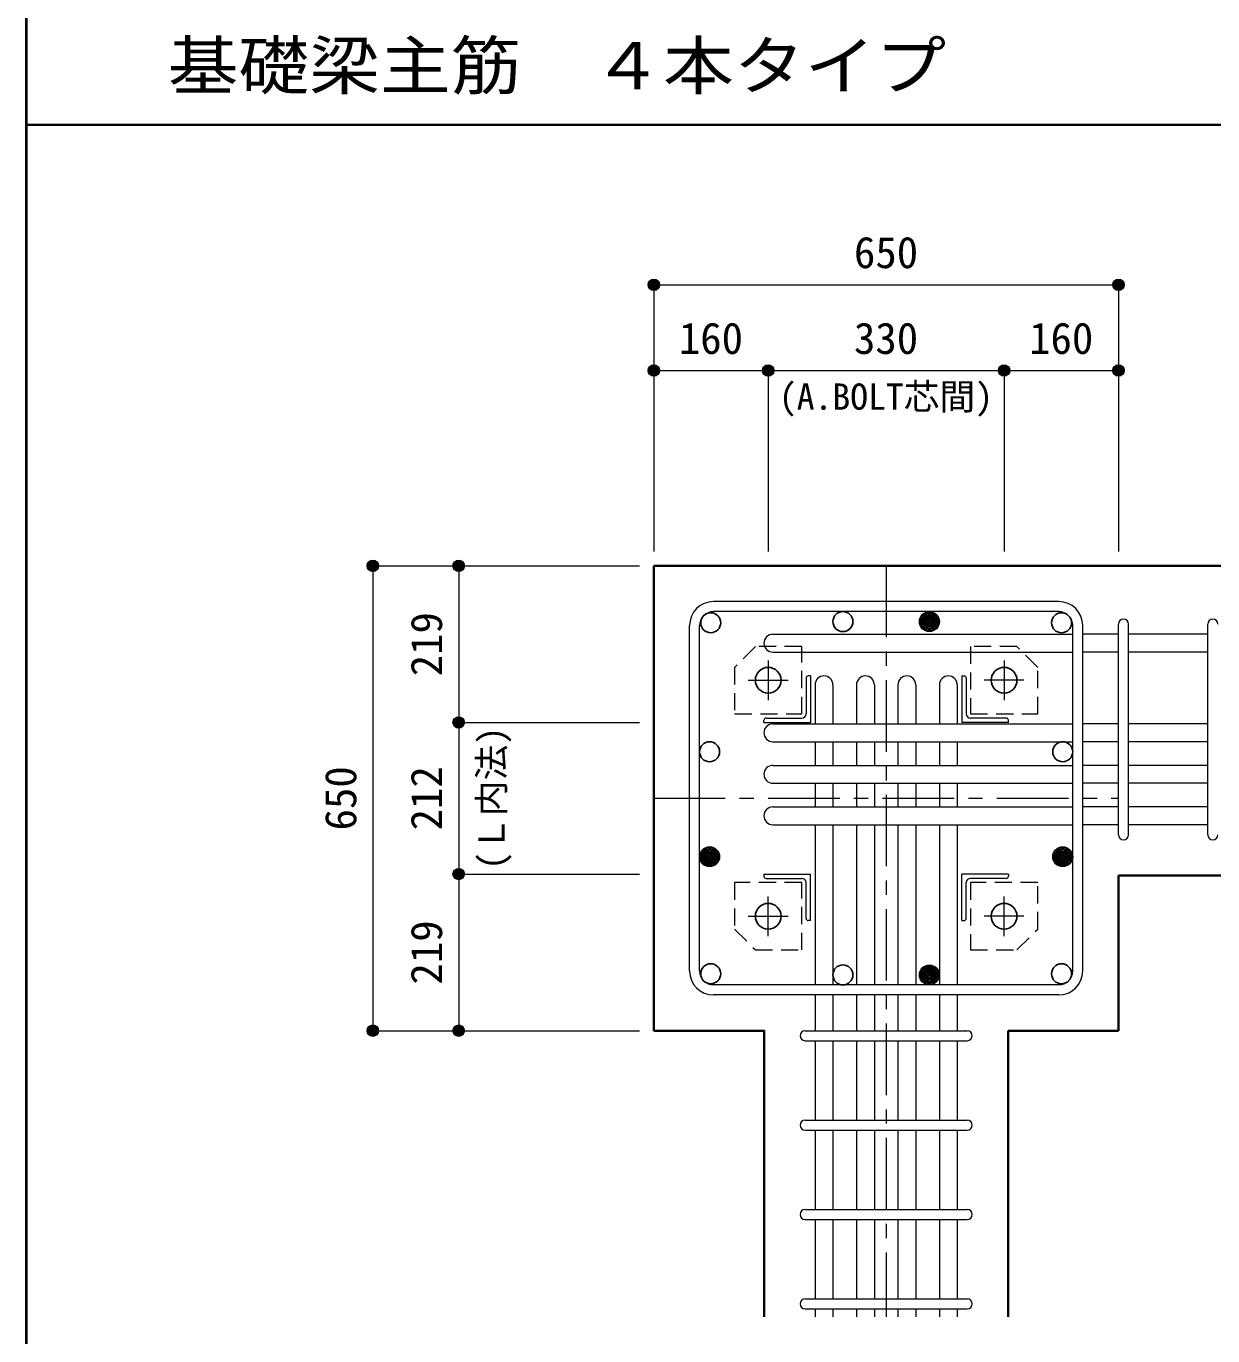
# Model space of a CAD drawing. Units: millimetres at full size, sheet at 1:20. Extents: x -3982 to 3969, y -2797 to 2801.
# Drawn here: x -3982 to -2322, y -1841 to -10 of the extents above; entities that cross this region are included whole.
import ezdxf
from ezdxf.enums import TextEntityAlignment as Align

# ---------------------------------------------------------------- set-up
doc = ezdxf.new("R2010")
doc.units = ezdxf.units.MM
doc.header["$LTSCALE"] = 20
doc.header["$PDMODE"] = 32
doc.header["$PDSIZE"] = 12
doc.linetypes.add('CHAIN1', pattern=[8, 5, -1, 1, -1])
doc.linetypes.add('DASHED1', pattern=[1.8, 1.2, -0.6])
for name, color, linetype, lineweight in [('6-1_躯体線', 2, 'Continuous', 35), ('6-2_A.Bolt_', 4, 'Continuous', 9), ('6-3_柱型主筋', 4, 'Continuous', 9), ('6-4_フープ', 7, 'Continuous', 18), ('6-5_梁主筋', 7, 'Continuous', 18), ('6-6_S.T.P.', 7, 'Continuous', 18), ('6-7_文字', 7, 'Continuous', 18), ('6-9', 4, 'DASHED1', 9), ('6-D_寸法', 4, 'Continuous', 9), ('F-0_枠', 6, 'Continuous', 40)]:
    doc.layers.add(name, color=color, linetype=linetype, lineweight=lineweight)
doc.styles.add('ＭＳ ゴシック', font='')
doc.styles.get('ＭＳ ゴシック').set_extended_font_data('MS Gothic')

msp = doc.modelspace()

# ---------------------------------------------------------------- linework, layer by layer
at = {"layer": '6-1_躯体線'}
for p, q in [((-2053.87, -764.67), (-3103.87, -764.67)), ((-3103.87, -1414.67), (-3103.87, -764.67)), ((-2053.87, -1197.67), (-2453.87, -1197.67)), ((-2453.87, -1414.67), (-2453.87, -1197.67)), ((-2608.37, -1814.67), (-2608.37, -1414.67)), ((-2453.87, -1414.67), (-2608.37, -1414.67))]:
    msp.add_line(p, q, dxfattribs=at)
msp.add_lwpolyline([(-2949.37, -1814.67), (-2949.37, -1414.67), (-3103.87, -1414.67)], dxfattribs=at)
at = {"layer": '6-2_A.Bolt_', "linetype": 'CHAIN1'}
for p, q in [((-2943.87, -896.87), (-2943.87, -952.37)), ((-2613.87, -896.87), (-2613.87, -952.37)), ((-2971.67, -924.67), (-2916.17, -924.67)), ((-2586.07, -924.67), (-2641.57, -924.67)), ((-2943.87, -1282.47), (-2943.87, -1226.97)), ((-2613.87, -1282.47), (-2613.87, -1226.97)), ((-2971.67, -1254.67), (-2916.17, -1254.67)), ((-2586.07, -1254.67), (-2641.57, -1254.67))]:
    msp.add_line(p, q, dxfattribs=at)
at = {"layer": '6-2_A.Bolt_'}
for p, q in [((-2890.87, -921.67), (-2890.87, -971.67)), ((-2884.87, -918.67), (-2887.87, -918.67)), ((-2884.87, -918.67), (-2884.87, -983.67)), ((-2672.87, -918.67), (-2672.87, -983.67)), ((-2672.87, -918.67), (-2669.87, -918.67)), ((-2666.87, -921.67), (-2666.87, -971.67)), ((-2949.87, -983.67), (-2949.87, -980.67)), ((-2949.87, -983.67), (-2884.87, -983.67)), ((-2946.87, -977.67), (-2896.87, -977.67)), ((-2607.87, -983.67), (-2672.87, -983.67)), ((-2610.87, -977.67), (-2660.87, -977.67)), ((-2607.87, -983.67), (-2607.87, -980.67)), ((-2949.87, -1195.67), (-2949.87, -1198.67)), ((-2949.87, -1195.67), (-2884.87, -1195.67)), ((-2946.87, -1201.67), (-2896.87, -1201.67)), ((-2890.86, -1257.67), (-2890.86, -1207.67)), ((-2884.87, -1260.67), (-2884.87, -1195.67)), ((-2672.87, -1260.67), (-2672.87, -1195.67)), ((-2607.87, -1195.67), (-2672.87, -1195.67)), ((-2666.87, -1257.67), (-2666.87, -1207.67)), ((-2610.87, -1201.67), (-2660.87, -1201.67)), ((-2607.87, -1195.67), (-2607.87, -1198.67)), ((-2607.87, -1195.67), (-2607.87, -1198.67)), ((-2884.87, -1260.67), (-2887.87, -1260.67)), ((-2672.87, -1260.67), (-2669.87, -1260.67))]:
    msp.add_line(p, q, dxfattribs=at)
at = {"layer": '6-2_A.Bolt_', "color": 3, "lineweight": 25}
for centre in [(-2943.87, -924.67), (-2613.87, -924.67), (-2943.87, -1254.67), (-2613.87, -1254.67)]:
    msp.add_circle(centre, 18, dxfattribs=at)
at = {"layer": '6-2_A.Bolt_'}
for centre, radius, start, end in [((-2887.87, -921.67), 3, 90, 180), ((-2669.87, -921.67), 3, 0, 90), ((-2946.87, -980.67), 3, 90, 180), ((-2896.87, -971.67), 6, 270, 0), ((-2660.87, -971.67), 6, 180, 270), ((-2610.87, -980.67), 3, 0, 90), ((-2946.87, -1198.67), 3, 180, 270), ((-2896.87, -1207.67), 6, 0, 90), ((-2660.87, -1207.67), 6, 90, 180), ((-2610.87, -1198.67), 3, 270, 0), ((-2887.87, -1257.67), 3, 180, 270), ((-2669.87, -1257.67), 3, 270, 0)]:
    msp.add_arc(centre, radius, start, end, dxfattribs=at)
at = {"layer": '6-3_柱型主筋', "color": 3, "lineweight": 25}
for centre in [(-3024.26, -844.28), (-2839.37, -842.67), (-2533.48, -844.28), (-3025.87, -1024.67), (-2531.87, -1024.67), (-3024.26, -1335.06), (-2839.37, -1336.67), (-2533.48, -1335.06)]:
    msp.add_circle(centre, 14, dxfattribs=at)
at = {"layer": '6-3_柱型主筋'}
for centre, radius in [((-2718.37, -842.67), 14), ((-2718.37, -842.67), 12.5), ((-2718.37, -842.67), 11), ((-2718.37, -842.67), 9.5), ((-2718.37, -842.67), 8), ((-2718.37, -842.67), 6.5), ((-2718.37, -842.67), 5), ((-2718.37, -842.67), 3.5), ((-2718.37, -842.67), 2), ((-2718.37, -842.67), 0.5), ((-3025.87, -1171.47), 14), ((-3025.87, -1171.47), 12.5), ((-3025.87, -1171.47), 11), ((-3025.87, -1171.47), 9.5), ((-3025.87, -1171.47), 8), ((-3025.87, -1171.47), 6.5), ((-3025.87, -1171.47), 5), ((-3025.87, -1171.47), 3.5), ((-3025.87, -1171.47), 2), ((-3025.87, -1171.47), 0.5), ((-2531.87, -1171.47), 14), ((-2531.87, -1171.47), 12.5), ((-2531.87, -1171.47), 11), ((-2531.87, -1171.47), 9.5), ((-2531.87, -1171.47), 8), ((-2531.87, -1171.47), 6.5), ((-2531.87, -1171.47), 5), ((-2531.87, -1171.47), 3.5), ((-2531.87, -1171.47), 2), ((-2531.87, -1171.47), 0.5), ((-2718.37, -1336.67), 14), ((-2718.37, -1336.67), 12.5), ((-2718.37, -1336.67), 11), ((-2718.37, -1336.67), 9.5), ((-2718.37, -1336.67), 8), ((-2718.37, -1336.67), 6.5), ((-2718.37, -1336.67), 5), ((-2718.37, -1336.67), 3.5), ((-2718.37, -1336.67), 2), ((-2718.37, -1336.67), 0.5)]:
    msp.add_circle(centre, radius, dxfattribs=at)
at = {"layer": '6-4_フープ'}
for p, q in [((-2537.37, -814.67), (-3020.37, -814.67)), ((-2537.37, -828.67), (-3020.37, -828.67)), ((-3053.87, -1331.17), (-3053.87, -848.17)), ((-3039.87, -1331.17), (-3039.87, -848.17)), ((-2517.87, -1331.17), (-2517.87, -848.17)), ((-2503.87, -1331.17), (-2503.87, -848.17)), ((-2537.37, -1350.67), (-3020.37, -1350.67)), ((-2537.37, -1364.67), (-3020.37, -1364.67))]:
    msp.add_line(p, q, dxfattribs=at)
for centre, radius, start, end in [((-3020.37, -848.17), 33.5, 90, 180), ((-2537.37, -848.17), 33.5, 0, 90), ((-3020.37, -848.17), 19.5, 90, 180), ((-2537.37, -848.17), 19.5, 0, 90), ((-3020.37, -1331.17), 33.5, 180, 270), ((-3020.37, -1331.17), 19.5, 180, 270), ((-2537.37, -1331.17), 19.5, 270, 0), ((-2537.37, -1331.17), 33.5, 270, 0)]:
    msp.add_arc(centre, radius, start, end, dxfattribs=at)
at = {"layer": '6-5_梁主筋'}
for p, q in [((-2937.37, -860.31), (-2517.87, -860.31)), ((-2453.87, -860.31), (-2503.87, -860.31)), ((-2328.87, -860.31), (-2439.87, -860.31)), ((-2937.37, -885.31), (-2517.87, -885.31)), ((-2453.87, -885.31), (-2503.87, -885.31)), ((-2328.87, -885.31), (-2439.87, -885.31)), ((-2878.37, -931.17), (-2878.37, -985.67)), ((-2853.37, -931.17), (-2853.37, -985.67)), ((-2820.37, -931.17), (-2820.37, -985.67)), ((-2795.37, -931.17), (-2795.37, -985.67)), ((-2762.37, -931.17), (-2762.37, -985.67)), ((-2737.37, -931.17), (-2737.37, -985.67)), ((-2704.37, -931.17), (-2704.37, -985.67)), ((-2679.37, -931.17), (-2679.37, -985.67)), ((-2937.37, -985.67), (-2517.87, -985.67)), ((-2453.87, -985.67), (-2503.87, -985.67)), ((-2328.87, -985.67), (-2439.87, -985.67)), ((-2937.37, -1010.67), (-2517.87, -1010.67)), ((-2878.37, -1010.67), (-2878.37, -1043.67)), ((-2853.37, -1010.67), (-2853.37, -1043.67)), ((-2820.37, -1010.67), (-2820.37, -1043.67)), ((-2795.37, -1010.67), (-2795.37, -1043.67)), ((-2762.37, -1010.67), (-2762.37, -1043.67)), ((-2737.37, -1010.67), (-2737.37, -1043.67)), ((-2704.37, -1010.67), (-2704.37, -1043.67)), ((-2679.37, -1010.67), (-2679.37, -1043.67)), ((-2453.87, -1010.67), (-2503.87, -1010.67)), ((-2328.87, -1010.67), (-2439.87, -1010.67)), ((-2937.37, -1043.67), (-2517.87, -1043.67)), ((-2453.87, -1043.67), (-2503.87, -1043.67)), ((-2328.87, -1043.67), (-2439.87, -1043.67)), ((-2937.37, -1068.67), (-2517.87, -1068.67)), ((-2878.37, -1068.67), (-2878.37, -1101.67)), ((-2853.37, -1068.67), (-2853.37, -1101.67)), ((-2820.37, -1068.67), (-2820.37, -1101.67)), ((-2795.37, -1068.67), (-2795.37, -1101.67)), ((-2762.37, -1068.67), (-2762.37, -1101.67)), ((-2737.37, -1068.67), (-2737.37, -1101.67)), ((-2704.37, -1068.67), (-2704.37, -1101.67)), ((-2679.37, -1068.67), (-2679.37, -1101.67)), ((-2453.87, -1068.67), (-2503.87, -1068.67)), ((-2328.87, -1068.67), (-2439.87, -1068.67)), ((-2937.37, -1101.67), (-2517.87, -1101.67)), ((-2453.87, -1101.67), (-2503.87, -1101.67)), ((-2328.87, -1101.67), (-2439.87, -1101.67)), ((-2937.37, -1126.67), (-2517.87, -1126.67)), ((-2878.37, -1126.67), (-2878.37, -1350.67)), ((-2853.37, -1126.67), (-2853.37, -1350.67)), ((-2820.37, -1126.67), (-2820.37, -1350.67)), ((-2795.37, -1126.67), (-2795.37, -1350.67)), ((-2762.37, -1126.67), (-2762.37, -1350.67)), ((-2737.37, -1126.67), (-2737.37, -1350.67)), ((-2704.37, -1126.67), (-2704.37, -1350.67)), ((-2679.37, -1126.67), (-2679.37, -1350.67)), ((-2453.87, -1126.67), (-2503.87, -1126.67)), ((-2328.87, -1126.67), (-2439.87, -1126.67)), ((-2878.37, -1364.67), (-2878.37, -1414.67)), ((-2853.37, -1364.67), (-2853.37, -1414.67)), ((-2820.37, -1364.67), (-2820.37, -1414.67)), ((-2795.37, -1364.67), (-2795.37, -1414.67)), ((-2762.37, -1364.67), (-2762.37, -1414.67)), ((-2737.37, -1364.67), (-2737.37, -1414.67)), ((-2704.37, -1364.67), (-2704.37, -1414.67)), ((-2679.37, -1364.67), (-2679.37, -1414.67)), ((-2878.37, -1428.67), (-2878.37, -1539.67)), ((-2853.37, -1428.67), (-2853.37, -1539.67)), ((-2820.37, -1428.67), (-2820.37, -1539.67)), ((-2795.37, -1428.67), (-2795.37, -1539.67)), ((-2762.37, -1428.67), (-2762.37, -1539.67)), ((-2737.37, -1428.67), (-2737.37, -1539.67)), ((-2704.37, -1428.67), (-2704.37, -1539.67)), ((-2679.37, -1428.67), (-2679.37, -1539.67)), ((-2878.37, -1553.67), (-2878.37, -1664.67)), ((-2853.37, -1553.67), (-2853.37, -1664.67)), ((-2820.37, -1553.67), (-2820.37, -1664.67)), ((-2795.37, -1553.67), (-2795.37, -1664.67)), ((-2762.37, -1553.67), (-2762.37, -1664.67)), ((-2737.37, -1553.67), (-2737.37, -1664.67)), ((-2704.37, -1553.67), (-2704.37, -1664.67)), ((-2679.37, -1553.67), (-2679.37, -1664.67)), ((-2878.37, -1678.67), (-2878.37, -1789.67)), ((-2853.37, -1678.67), (-2853.37, -1789.67)), ((-2820.37, -1678.67), (-2820.37, -1789.67)), ((-2795.37, -1678.67), (-2795.37, -1789.67)), ((-2762.37, -1678.67), (-2762.37, -1789.67)), ((-2737.37, -1678.67), (-2737.37, -1789.67)), ((-2704.37, -1678.67), (-2704.37, -1789.67)), ((-2679.37, -1678.67), (-2679.37, -1789.67)), ((-2878.37, -1803.67), (-2878.37, -1814.67)), ((-2853.37, -1803.67), (-2853.37, -1814.67)), ((-2820.37, -1803.67), (-2820.37, -1814.67)), ((-2795.37, -1803.67), (-2795.37, -1814.67)), ((-2762.37, -1803.67), (-2762.37, -1814.67)), ((-2737.37, -1803.67), (-2737.37, -1814.67)), ((-2704.37, -1803.67), (-2704.37, -1814.67)), ((-2679.37, -1803.67), (-2679.37, -1814.67))]:
    msp.add_line(p, q, dxfattribs=at)
for centre, start, end in [((-2937.37, -872.81), 90, 180), ((-2937.37, -872.81), 180, 270), ((-2865.87, -931.17), 90, 180), ((-2865.87, -931.17), 0, 90), ((-2807.87, -931.17), 90, 180), ((-2807.87, -931.17), 0, 90), ((-2749.87, -931.17), 90, 180), ((-2749.87, -931.17), 0, 90), ((-2691.87, -931.17), 90, 180), ((-2691.87, -931.17), 0, 90), ((-2937.37, -998.17), 90, 180), ((-2937.37, -998.17), 180, 270), ((-2937.37, -1056.17), 90, 180), ((-2937.37, -1056.17), 180, 270), ((-2937.37, -1114.17), 90, 180), ((-2937.37, -1114.17), 180, 270)]:
    msp.add_arc(centre, 12.5, start, end, dxfattribs=at)
at = {"layer": '6-6_S.T.P.'}
for p, q in [((-2453.87, -1140.67), (-2453.87, -846.7)), ((-2453.87, -1140.67), (-2453.87, -846.7)), ((-2453.87, -1140.67), (-2453.87, -846.7)), ((-2453.87, -1140.67), (-2453.87, -846.7)), ((-2439.87, -1140.67), (-2439.87, -846.7)), ((-2439.87, -1140.67), (-2439.87, -846.7)), ((-2439.87, -1140.67), (-2439.87, -846.7)), ((-2439.87, -1140.67), (-2439.87, -846.7)), ((-2328.87, -1140.67), (-2328.87, -846.7)), ((-2892.37, -1414.67), (-2665.76, -1414.67)), ((-2892.37, -1428.67), (-2665.76, -1428.67)), ((-2892.37, -1539.67), (-2665.76, -1539.67)), ((-2892.37, -1553.67), (-2665.76, -1553.67)), ((-2892.37, -1664.67), (-2665.76, -1664.67)), ((-2892.37, -1678.67), (-2665.76, -1678.67)), ((-2892.37, -1789.67), (-2665.76, -1789.67)), ((-2892.37, -1803.67), (-2665.76, -1803.67))]:
    msp.add_line(p, q, dxfattribs=at)
for centre, start, end in [((-2446.87, -846.31), 0, 180), ((-2446.87, -846.31), 0, 180), ((-2446.87, -846.31), 0, 180), ((-2446.87, -846.31), 0, 180), ((-2321.87, -846.31), 0, 180), ((-2446.87, -1140.67), 180, 0), ((-2446.87, -1140.67), 180, 0), ((-2446.87, -1140.67), 180, 0), ((-2446.87, -1140.67), 180, 0), ((-2321.87, -1140.67), 180, 0), ((-2892.37, -1421.67), 90, 270), ((-2892.37, -1421.67), 90, 270), ((-2892.37, -1421.67), 90, 270), ((-2892.37, -1421.67), 90, 270), ((-2665.37, -1421.67), 270, 90), ((-2665.37, -1421.67), 270, 90), ((-2665.37, -1421.67), 270, 90), ((-2665.37, -1421.67), 270, 90), ((-2892.37, -1546.67), 90, 270), ((-2665.37, -1546.67), 270, 90), ((-2892.37, -1671.67), 90, 270), ((-2665.37, -1671.67), 270, 90), ((-2892.37, -1796.67), 90, 270), ((-2665.37, -1796.67), 270, 90)]:
    msp.add_arc(centre, 7, start, end, dxfattribs=at)
at = {"layer": '6-9'}
for points in [[(-2990.87, -971.67), (-2896.87, -971.67), (-2896.87, -877.67), (-2961.87, -877.67), (-2990.87, -906.67)], [(-2566.87, -971.67), (-2566.87, -906.67), (-2595.87, -877.67), (-2660.87, -877.67), (-2660.87, -971.67)], [(-2896.87, -1301.67), (-2896.87, -1207.67), (-2990.87, -1207.67), (-2990.87, -1272.67), (-2961.87, -1301.67)], [(-2566.87, -1207.67), (-2660.87, -1207.67), (-2660.87, -1301.67), (-2595.87, -1301.67), (-2566.87, -1272.67)]]:
    msp.add_lwpolyline(points, close=True, dxfattribs=at)
at = {"layer": '6-D_寸法'}
for p, q in [((-3103.87, -371.65), (-2453.87, -371.65)), ((-2453.87, -371.65), (-2453.87, -491.65)), ((-3103.87, -491.65), (-2943.87, -491.65)), ((-2943.87, -491.65), (-2943.87, -744.67)), ((-2943.87, -491.65), (-2613.87, -491.65)), ((-2613.87, -491.65), (-2613.87, -744.67)), ((-2613.87, -491.65), (-2453.87, -491.65)), ((-2453.87, -491.65), (-2453.87, -744.67)), ((-3496.89, -764.67), (-3376.89, -764.67)), ((-3496.89, -764.67), (-3496.89, -1414.67)), ((-3376.89, -764.67), (-3123.87, -764.67)), ((-3376.89, -764.67), (-3376.89, -983.67)), ((-3376.89, -983.67), (-3123.87, -983.67)), ((-3376.89, -983.67), (-3376.89, -1195.67)), ((-3376.89, -1195.67), (-3123.87, -1195.67)), ((-3376.89, -1195.67), (-3376.89, -1414.67))]:
    msp.add_line(p, q, dxfattribs=at)
at = {"layer": '6-D_寸法', "linetype": 'CHAIN1'}
for p, q in [((-2778.87, -764.67), (-2778.87, -1814.67)), ((-3103.87, -1089.67), (-2453.87, -1089.67))]:
    msp.add_line(p, q, dxfattribs=at)
at = {"layer": '6-D_寸法'}
for points in [[(-3103.87, -371.65), (-3103.87, -491.65), (-3103.87, -744.67)], [(-3496.89, -1414.67), (-3376.89, -1414.67), (-3123.87, -1414.67)]]:
    msp.add_lwpolyline(points, dxfattribs=at)
for centre, radius in [((-3103.87, -371.65), 8), ((-3103.87, -371.65), 7.2), ((-3103.87, -371.65), 6.4), ((-3103.87, -371.65), 5.6), ((-2453.87, -371.65), 8), ((-2453.87, -371.65), 7.2), ((-2453.87, -371.65), 6.4), ((-2453.87, -371.65), 5.6), ((-3103.87, -371.65), 4.8), ((-3103.87, -371.65), 4), ((-3103.87, -371.65), 3.2), ((-3103.87, -371.65), 2.4), ((-3103.87, -371.65), 1.6), ((-3103.87, -371.65), 0.8), ((-2453.87, -371.65), 4.8), ((-2453.87, -371.65), 4), ((-2453.87, -371.65), 3.2), ((-2453.87, -371.65), 2.4), ((-2453.87, -371.65), 1.6), ((-2453.87, -371.65), 0.8), ((-3103.87, -491.65), 8), ((-3103.87, -491.65), 7.2), ((-3103.87, -491.65), 6.4), ((-3103.87, -491.65), 5.6), ((-3103.87, -491.65), 4.8), ((-3103.87, -491.65), 4), ((-3103.87, -491.65), 3.2), ((-3103.87, -491.65), 2.4), ((-3103.87, -491.65), 1.6), ((-3103.87, -491.65), 0.8), ((-2943.87, -491.65), 8), ((-2943.87, -491.65), 7.2), ((-2943.87, -491.65), 6.4), ((-2943.87, -491.65), 5.6), ((-2943.87, -491.65), 4.8), ((-2943.87, -491.65), 4), ((-2943.87, -491.65), 3.2), ((-2943.87, -491.65), 2.4), ((-2943.87, -491.65), 1.6), ((-2943.87, -491.65), 0.8), ((-2613.87, -491.65), 8), ((-2613.87, -491.65), 7.2), ((-2613.87, -491.65), 6.4), ((-2613.87, -491.65), 5.6), ((-2613.87, -491.65), 4.8), ((-2613.87, -491.65), 4), ((-2613.87, -491.65), 3.2), ((-2613.87, -491.65), 2.4), ((-2613.87, -491.65), 1.6), ((-2613.87, -491.65), 0.8), ((-2453.87, -491.65), 8), ((-2453.87, -491.65), 7.2), ((-2453.87, -491.65), 6.4), ((-2453.87, -491.65), 5.6), ((-2453.87, -491.65), 4.8), ((-2453.87, -491.65), 4), ((-2453.87, -491.65), 3.2), ((-2453.87, -491.65), 2.4), ((-2453.87, -491.65), 1.6), ((-2453.87, -491.65), 0.8), ((-3496.89, -764.67), 8), ((-3496.89, -764.67), 7.2), ((-3496.89, -764.67), 6.4), ((-3496.89, -764.67), 5.6), ((-3496.89, -764.67), 4.8), ((-3496.89, -764.67), 4), ((-3496.89, -764.67), 3.2), ((-3496.89, -764.67), 2.4), ((-3496.89, -764.67), 1.6), ((-3496.89, -764.67), 0.8), ((-3376.89, -764.67), 8), ((-3376.89, -764.67), 7.2), ((-3376.89, -764.67), 6.4), ((-3376.89, -764.67), 5.6), ((-3376.89, -764.67), 4.8), ((-3376.89, -764.67), 4), ((-3376.89, -764.67), 3.2), ((-3376.89, -764.67), 2.4), ((-3376.89, -764.67), 1.6), ((-3376.89, -764.67), 0.8), ((-3376.89, -983.67), 8), ((-3376.89, -983.67), 7.2), ((-3376.89, -983.67), 6.4), ((-3376.89, -983.67), 5.6), ((-3376.89, -983.67), 4.8), ((-3376.89, -983.67), 4), ((-3376.89, -983.67), 3.2), ((-3376.89, -983.67), 2.4), ((-3376.89, -983.67), 1.6), ((-3376.89, -983.67), 0.8), ((-3376.89, -1195.67), 8), ((-3376.89, -1195.67), 7.2), ((-3376.89, -1195.67), 6.4), ((-3376.89, -1195.67), 5.6), ((-3376.89, -1195.67), 4.8), ((-3376.89, -1195.67), 4), ((-3376.89, -1195.67), 3.2), ((-3376.89, -1195.67), 2.4), ((-3376.89, -1195.67), 1.6), ((-3376.89, -1195.67), 0.8), ((-3496.89, -1414.67), 8), ((-3496.89, -1414.67), 7.2), ((-3496.89, -1414.67), 6.4), ((-3496.89, -1414.67), 5.6), ((-3496.89, -1414.67), 4.8), ((-3376.89, -1414.67), 8), ((-3376.89, -1414.67), 7.2), ((-3376.89, -1414.67), 6.4), ((-3376.89, -1414.67), 5.6), ((-3376.89, -1414.67), 4.8), ((-3496.89, -1414.67), 4), ((-3496.89, -1414.67), 3.2), ((-3496.89, -1414.67), 2.4), ((-3496.89, -1414.67), 1.6), ((-3496.89, -1414.67), 0.8), ((-3376.89, -1414.67), 4), ((-3376.89, -1414.67), 3.2), ((-3376.89, -1414.67), 2.4), ((-3376.89, -1414.67), 1.6), ((-3376.89, -1414.67), 0.8)]:
    msp.add_circle(centre, radius, dxfattribs=at)
at = {"layer": '6-D_寸法', "color": 7}
for p in [(-3103.87, -371.65), (-2453.87, -371.65), (-3103.87, -491.65), (-2943.87, -491.65), (-2613.87, -491.65), (-2453.87, -491.65), (-3496.89, -764.67), (-3376.89, -764.67), (-3376.89, -983.67), (-3376.89, -1195.67), (-3496.89, -1414.67), (-3376.89, -1414.67)]:
    msp.add_point(p, dxfattribs=at)
at = {"layer": 'F-0_枠'}
msp.add_line((-3981.92, 2800.77), (-3981.92, -2796.83), dxfattribs=at)
at = {"layer": 'F-0_枠', "color": 2, "lineweight": 35}
msp.add_line((-3981.92, -148.03), (2482.4, -148.03), dxfattribs=at)

# ---------------------------------------------------------------- texts
at = {"layer": '6-7_文字', "color": 2, "style": 'ＭＳ ゴシック', "width": 1.1}
msp.add_text('\u3000\u3000基礎梁主筋\u3000４本タイプ', height=65.98, dxfattribs=at).set_placement((-3981.92, -118.03), align=Align.BOTTOM_LEFT)
at = {"layer": '6-D_寸法', "style": 'ＭＳ ゴシック'}
for s, height, p in [('650', 43.99, (-2823.87, -361.65)), ('160', 43.99, (-3068.87, -481.65)), ('330', 43.99, (-2823.87, -481.65)), ('160', 43.99, (-2578.87, -481.65)), ('(A.BOLT芯間)', 36.66, (-2928.87, -557.38))]:
    msp.add_text(s, height=height, dxfattribs=at).set_placement(p, align=Align.BOTTOM_LEFT)
for s, height, p in [('219', 43.99, (-3386.89, -919.17)), ('(Ｌ内法)', 36.66, (-3301.68, -1189.67)), ('650', 43.99, (-3506.89, -1134.67)), ('212', 43.99, (-3386.89, -1134.67)), ('219', 43.99, (-3386.89, -1350.17))]:
    msp.add_text(s, height=height, rotation=90, dxfattribs=at).set_placement(p, align=Align.BOTTOM_LEFT)

doc.saveas('drawing.dxf')
